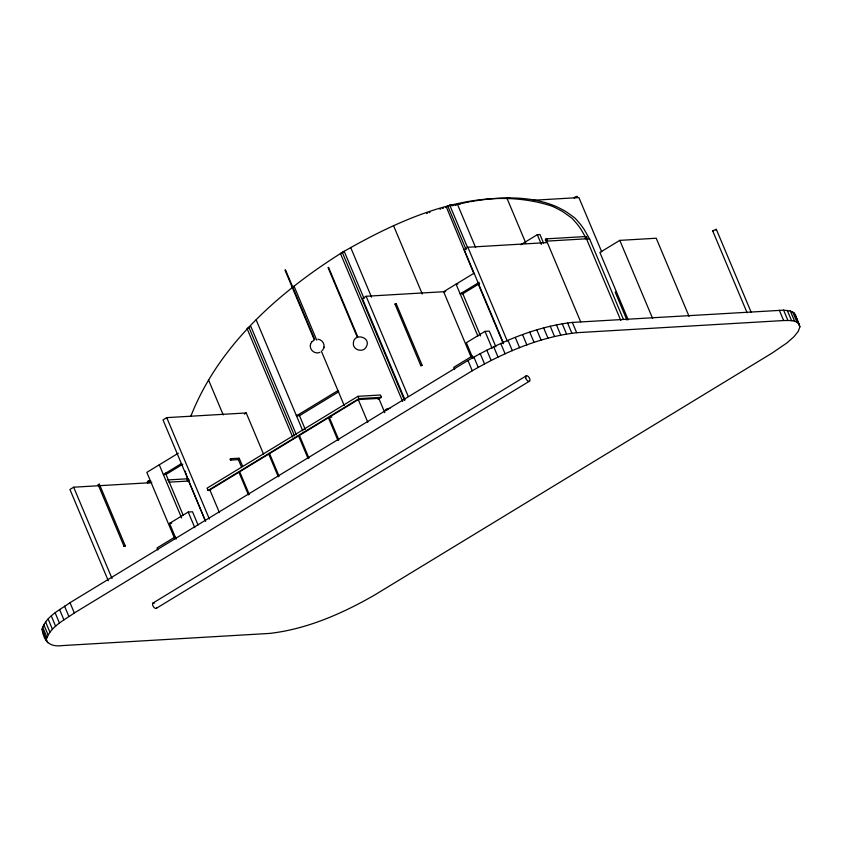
<?xml version="1.0" encoding="UTF-8"?>
<svg xmlns="http://www.w3.org/2000/svg" width="842" height="842" viewBox="0 0 842 842"><rect width="100%" height="100%" fill="white"/><g stroke="black" fill="none" stroke-linecap="round" stroke-linejoin="round"><path stroke-width="1.26" d="M751.18 312.277L716.3 229.287L715.868 229.929M310.372 345.252C309.551 350.283 315.361 354.556 319.928 352.345M353.419 342.799C352.219 350.125 363.502 353.282 366.396 346.599C371.459 337.021 354.072 332.537 353.43 342.715M310.361 345.325L310.572 344.22M323.833 347.862L323.991 347.072M323.991 347.146C324.717 343.378 321.707 339.473 317.887 339.2M42.1 629.006C46.089 616.291 59.856 609.934 70.012 602.693L467.952 360.471C500.127 342.073 535.238 326.685 572.349 322.423L783.607 310.161L790.301 310.993L794.343 313.15L799.9 326.833L798.279 331.348L793.869 336.811L786.838 342.999L771.988 353.145L374.048 595.368C341.873 613.765 306.762 629.153 269.65 633.416L62.666 645.572C50.078 647.224 43.921 642.162 42.1 629.006L46.678 641.141M46.426 639.288C50.404 626.574 64.181 620.217 74.328 612.976L472.267 370.754C504.442 352.345 539.554 336.968 576.665 332.706L783.66 320.539C788.975 320.602 796.479 319.634 799.637 324.98M310.645 343.978L311.677 341.957M323.854 347.788L322.497 350.419M190.839 416.232C218.667 345.283 278.797 292.374 341.936 252.632M311.624 342.02L314.708 339.631M98.156 484.708L99.345 484.213M124.09 546.384L125.269 545.879L99.388 484.224L98.209 484.813L124.09 546.469M125.321 545.984L124.174 546.49M394.961 304.046L396.14 303.552L422.105 365.239L420.905 365.691M396.172 303.667L395.003 304.151L420.884 365.807L422.116 365.323M577.18 196.954C578.717 195.081 571.897 198.112 574.665 198.038M456.269 204.785L449.744 205.164L445.607 207.553M263.493 454.027L246.232 412.959L166.748 417.632L163.011 419.905L205.659 521.356M445.618 291.595L366.133 296.268L362.397 298.531L405.044 399.992M151.834 482.613L73.654 487.202L69.928 489.476L108.292 580.759M580.675 321.855L547.353 242.58L467.868 247.253L464.131 249.516L503.516 343.199M178.315 453.207L146.834 472.373L174.757 538.796M473.993 273.229L443.629 291.711L471.046 356.934M520.724 244.78L537.312 234.686L539.964 234.529L543.511 242.991M244.369 414.096L246.232 412.959M181.293 463.658L163.369 474.572L166.021 474.414L182.83 464.184M479.214 282.312L460.174 293.911L462.816 293.753L479.624 283.522M337.947 390.604L296.5 415.843L299.478 415.664L338.684 391.793M378.111 399.35L381.458 397.319L380.489 395.003L357.966 396.319L207.079 488.171L208.048 490.486L210.553 490.339M208.048 490.486L358.934 398.634L381.458 397.319M338.8 439.945L329.254 417.253L358.271 399.592L378.805 398.382L384.836 412.717M689.04 316.308L656.223 238.233L619.786 240.37L599.893 252.484L628.164 319.75M176.136 539.048L169.547 523.387L188.208 512.031L192.513 511.778L198.08 525.029M495.885 346.778L489.307 331.117L485.003 331.369L466.352 342.726L472.93 358.387M175.546 536.68L157.001 547.963L157.864 550.015M472.341 356.019L453.796 367.301L454.669 369.364M152.939 603.061L526.008 375.974M156.528 608.198L529.597 381.11M342.641 252.2C404.16 216.836 479.603 183.114 551.152 205.848A103.713 84.558 86.6 0 1 555.352 207.69L561.593 210.963A54.814 44.689 86.6 0 1 564.298 212.71L570.455 217.11A22.492 18.335 86.6 0 1 572.581 218.867L576.844 223.688A96.83 78.938 86.6 0 1 581.243 229.719L586.663 239.212L620.796 320.434M238.433 459.627L230.571 460.09L231.097 459.395L230.508 458.711L239.075 458.206M426.631 213.489L427.483 213.194M430.041 212.331L429.188 212.616M439.956 209.195L440.819 208.932M442.555 208.427L443.429 208.174M446.481 207.311L473.899 273.766M451.891 205.858L453.438 205.469M230.55 458.711L229.982 459.416L230.613 460.079M455.206 205.027L456.753 204.659M458.827 204.164L461.048 203.659M713.553 230.929L712.669 230.792L716.363 229.382M462.542 203.332L465.152 202.775M466.657 202.469L469.278 201.954M470.794 201.67L474.572 201.006M475.719 200.817L480.298 200.101M481.066 199.996L487.244 199.207M488.023 199.122C510.147 196.775 533.218 197.365 554.141 205.669A103.713 84.558 86.6 0 1 558.33 207.521L564.572 210.795A54.814 44.689 86.6 0 1 567.287 212.542L573.434 216.931A22.492 18.335 86.6 0 1 575.56 218.688L579.822 223.509A96.83 78.938 86.6 0 1 584.222 229.54L589.642 239.044L623.269 319.044M509.884 197.933L506.905 198.102L525.745 242.928M460.311 203.827L457.332 204.006L475.656 247.601M533.249 200.259L578.907 197.575L601.725 251.842M546.184 238.865L585.927 236.528M546.321 241.149A1.147 0.937 86.6 0 0 547.058 239.412A1.147 0.937 86.6 0 0 545.437 239.465A1.147 0.937 86.6 0 0 546.321 241.149L586.095 238.812M586.663 239.212L589.642 239.044M457.827 284.038L456.069 284.143L477.898 336.074M616.028 292.111L615.197 292.163L626.922 320.055M389.909 408.423L387.383 408.58L385.52 409.707L388.046 409.559M329.254 417.253L331.822 417.095M148.245 481.087L150.813 480.94M167.474 479.961L187.987 478.761M168.926 482.171L188.155 481.045M169.547 523.387L171.705 523.261M296.352 415.516L297.047 415.138M239.223 458.28L242.57 466.058M42.363 630.858L47.657 642.688M794.343 313.15L798.658 323.423M799.9 326.833L795.322 314.697M792.659 311.908L796.985 322.191M790.301 310.993L794.616 321.276M787.27 310.414L791.585 320.686M783.607 310.161L787.923 320.444M779.334 310.266L783.66 320.539M712.732 230.971L747.107 312.761M619.786 240.37L652.613 318.444M537.312 234.686L541.374 244.348M572.349 322.423L576.665 332.706M567.519 322.854L571.844 333.137M562.182 323.633L566.508 333.916M556.383 324.738L560.709 335.011M550.184 326.149L554.51 336.432M543.637 327.875L547.963 338.158M536.807 329.885L541.132 340.168M529.755 332.169L534.081 342.452M522.566 334.695L526.882 344.978M515.283 337.442L519.609 347.725M508 340.389L512.325 350.661M467.868 247.253L507.242 340.936M449.744 205.164L467.489 247.369M447.881 206.301L466.131 249.716M477.951 283.407L503.295 343.704M500.779 343.494L505.095 353.777M493.686 346.746L498.001 357.029M485.003 331.369L492.086 348.23M486.792 350.104L491.107 360.376M462.269 292.437L480.54 335.916M480.161 353.524L484.476 363.807M473.857 356.997L478.182 367.27M467.952 360.471L472.267 370.754M393.498 225.551L422.284 294.016M350.651 247.443L371.532 297.142M366.133 296.268L408.275 396.508M364.06 298.552L344.189 251.263L340.452 253.537L402.634 401.455M342.315 252.4L404.497 400.318M328.538 267.324L357.703 336.705M328.022 267.567L357.197 336.947M357.966 396.319L358.934 398.634M358.271 399.592L367.817 422.284M294.016 286.101L316.739 340.157M321.286 350.967L344.241 405.581M285.48 269.85L314.645 339.231M284.975 270.093L314.14 339.473M337.968 440.45L328.433 417.758L299.415 435.419L308.951 458.111M299.205 415.022L305.288 429.494M256.168 319.918L302.815 430.872M308.119 458.616L298.584 435.924L269.566 453.585L279.102 476.277M296.395 434.809L250.779 326.286L247.053 328.548L292.669 437.082M248.916 327.412L294.532 435.945M278.281 476.782L268.735 454.091L239.717 471.752L249.264 494.443M208.458 379.774L223.225 414.906M238.454 459.816L241.412 466.847M248.432 494.949L238.896 472.257L209.879 489.918L219.415 512.62M166.748 417.632L209.395 519.082M205.027 520.23L187.156 477.182A86.663 70.654 86.6 0 1 186.208 474.172L185.966 473.341M188.208 512.031L194.786 527.692M165.474 473.099L183.24 515.378M159.264 464.805L181.609 517.946M73.654 487.202L112.028 578.486M70.012 602.693L74.328 612.976M64.539 606.145L68.865 616.428M59.582 609.534L63.897 619.817M55.162 612.839L59.477 623.112M51.33 616.007L55.646 626.29M48.131 619.028L52.446 629.311M45.584 621.859L49.899 632.142M43.721 624.49L48.036 634.763M42.553 626.88L46.878 637.152M185.608 472.046L185.482 471.552A17.45 14.23 86.6 0 1 185.387 471.12M585.232 237.012A1.147 0.937 86.6 0 1 586.632 236.844A1.147 0.937 86.6 0 1 586.611 238.57A1.147 0.937 86.6 0 1 585.211 238.254M147.75 483.119A1.147 0.937 86.6 0 1 147.582 481.529A1.147 0.937 86.6 0 1 148.866 481.319A1.147 0.937 86.6 0 1 149.108 482.898M188.955 479.551A1.147 0.937 86.6 0 1 188.408 480.971A1.147 0.937 86.6 0 1 187.219 480.329M187.177 479.53A1.147 0.937 86.6 0 1 188.155 478.761M156.854 607.545A3.147 1.673 58.7 0 1 154.486 607.871A3.147 1.673 58.7 0 1 152.56 604.135A3.147 1.673 58.7 0 1 154.56 603.093M525.703 377.784A3.147 1.673 58.7 0 0 529.344 381.279A3.147 1.673 58.7 0 0 528.344 376.563A3.147 1.673 58.7 0 0 525.703 377.784"/></g></svg>
